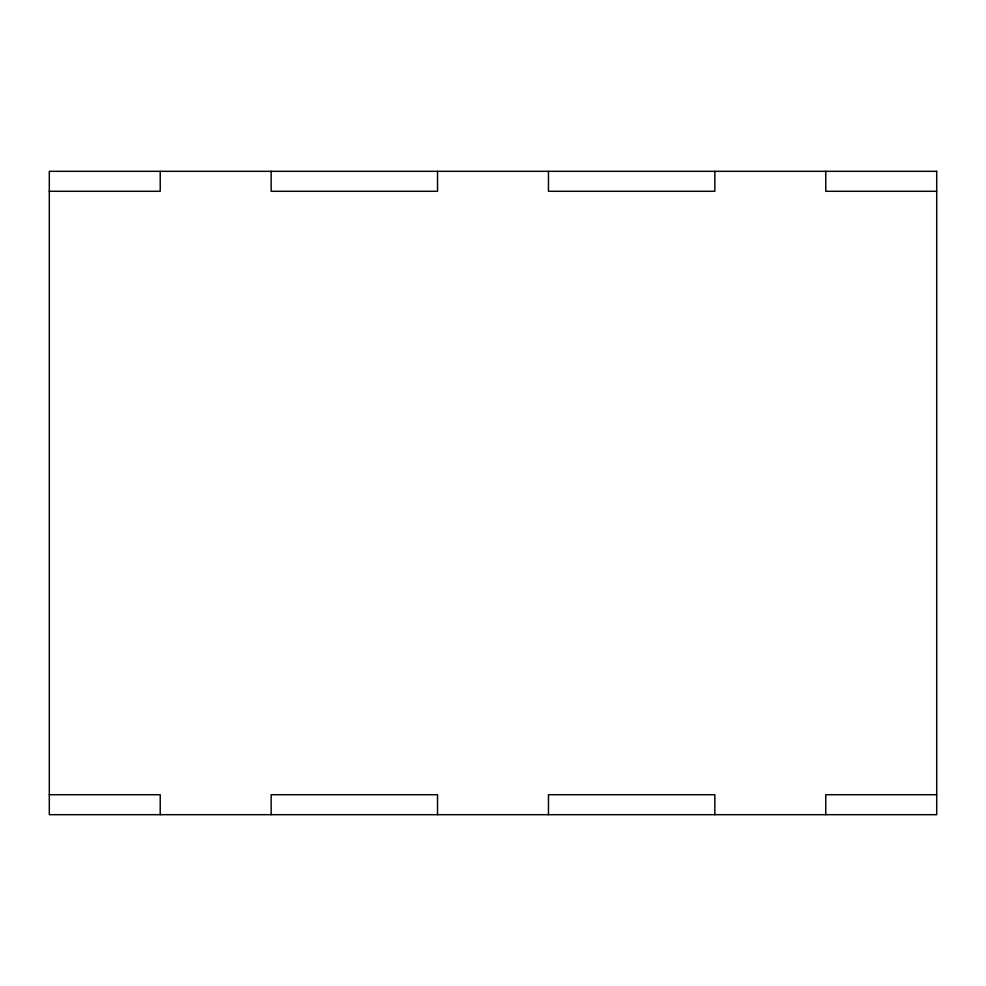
<?xml version="1.0" encoding="UTF-8"?>
<svg xmlns="http://www.w3.org/2000/svg" width="986" height="986" viewBox="0 0 986 986"><rect width="100%" height="100%" fill="white"/><g stroke="black" fill="none" stroke-linecap="round" stroke-linejoin="round"><path stroke-width="1.48" d="M49.3 191.284L160.225 191.284L160.225 171.317M936.7 191.284L825.775 191.284L825.775 171.317M49.3 794.716L160.225 794.716L160.225 814.683M936.7 794.716L825.775 794.716L825.775 814.683M714.85 171.317L714.85 191.284L548.462 191.284L548.462 171.317M714.85 814.683L714.85 794.716L548.462 794.716L548.462 814.683M437.537 171.317L437.537 191.284L271.15 191.284L271.15 171.317M437.537 814.683L437.537 794.716L271.15 794.716L271.15 814.683M936.7 171.317L49.3 171.317L49.3 814.683L936.7 814.683L936.7 171.317"/></g></svg>
